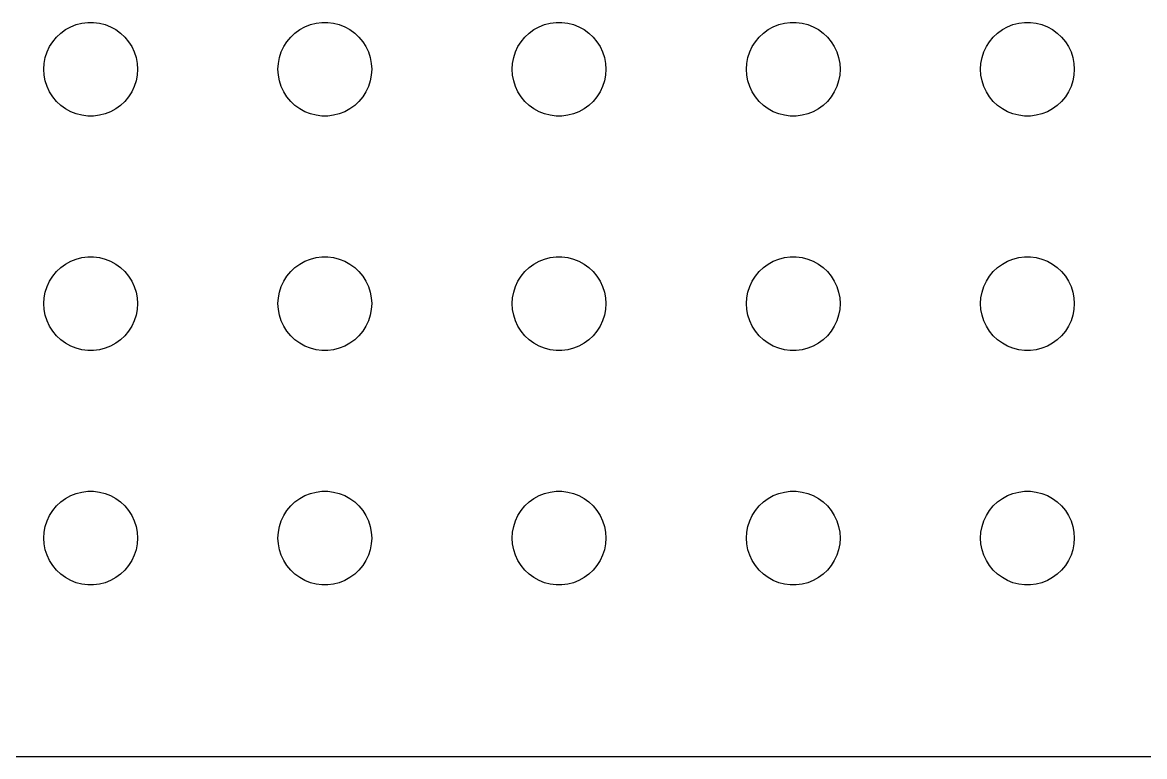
# Model space of a CAD drawing. Header units: metres. Extents: x -142 to 142, y -112 to 112.
# Drawn here: x -39.68 to -3.75, y -111.99 to -88.5 of the extents above; entities that cross this region are included whole.
import ezdxf

# ---------------------------------------------------------------- set-up
doc = ezdxf.new("R2010")
doc.units = ezdxf.units.M

msp = doc.modelspace()

# ---------------------------------------------------------------- linework, layer by layer
for p, q in [((-38.4561, -88.8442), (-38.3037, -88.7335)), ((-38.3037, -88.7335), (-38.1387, -88.6428)), ((-38.1387, -88.6428), (-37.9635, -88.5734)), ((-37.9635, -88.5734), (-37.7811, -88.5266)), ((-37.7811, -88.5266), (-37.5942, -88.503)), ((-37.5942, -88.503), (-37.4058, -88.503)), ((-37.4058, -88.503), (-37.2189, -88.5266)), ((-37.2189, -88.5266), (-37.0365, -88.5734)), ((-37.0365, -88.5734), (-36.8613, -88.6428)), ((-36.8613, -88.6428), (-36.6963, -88.7335)), ((-36.6963, -88.7335), (-36.5439, -88.8442)), ((-30.9561, -88.8442), (-30.8037, -88.7335)), ((-30.8037, -88.7335), (-30.6387, -88.6428)), ((-30.6387, -88.6428), (-30.4635, -88.5734)), ((-30.4635, -88.5734), (-30.2811, -88.5266)), ((-30.2811, -88.5266), (-30.0942, -88.503)), ((-30.0942, -88.503), (-29.9058, -88.503)), ((-29.9058, -88.503), (-29.7189, -88.5266)), ((-29.7189, -88.5266), (-29.5365, -88.5734)), ((-29.5365, -88.5734), (-29.3613, -88.6428)), ((-29.3613, -88.6428), (-29.1963, -88.7335)), ((-29.1963, -88.7335), (-29.0439, -88.8442)), ((-23.4561, -88.8442), (-23.3037, -88.7335)), ((-23.3037, -88.7335), (-23.1387, -88.6428)), ((-23.1387, -88.6428), (-22.9635, -88.5734)), ((-22.9635, -88.5734), (-22.7811, -88.5266)), ((-22.7811, -88.5266), (-22.5942, -88.503)), ((-22.5942, -88.503), (-22.4058, -88.503)), ((-22.4058, -88.503), (-22.2189, -88.5266)), ((-22.2189, -88.5266), (-22.0365, -88.5734)), ((-22.0365, -88.5734), (-21.8613, -88.6428)), ((-21.8613, -88.6428), (-21.6963, -88.7335)), ((-21.6963, -88.7335), (-21.5439, -88.8442)), ((-15.9561, -88.8442), (-15.8037, -88.7335)), ((-15.8037, -88.7335), (-15.6387, -88.6428)), ((-15.6387, -88.6428), (-15.4635, -88.5734)), ((-15.4635, -88.5734), (-15.2811, -88.5266)), ((-15.2811, -88.5266), (-15.0942, -88.503)), ((-15.0942, -88.503), (-14.9058, -88.503)), ((-14.9058, -88.503), (-14.7189, -88.5266)), ((-14.7189, -88.5266), (-14.5365, -88.5734)), ((-14.5365, -88.5734), (-14.3613, -88.6428)), ((-14.3613, -88.6428), (-14.1963, -88.7335)), ((-14.1963, -88.7335), (-14.0439, -88.8442)), ((-8.45613, -88.8442), (-8.30373, -88.7335)), ((-8.30373, -88.7335), (-8.13866, -88.6428)), ((-8.13866, -88.6428), (-7.96352, -88.5734)), ((-7.96352, -88.5734), (-7.78107, -88.5266)), ((-7.78107, -88.5266), (-7.59418, -88.503)), ((-7.59418, -88.503), (-7.40581, -88.503)), ((-7.40581, -88.503), (-7.21892, -88.5266)), ((-7.21892, -88.5266), (-7.03647, -88.5734)), ((-7.03647, -88.5734), (-6.86133, -88.6428)), ((-6.86133, -88.6428), (-6.69626, -88.7335)), ((-6.69626, -88.7335), (-6.54385, -88.8442)), ((-38.7135, -89.1183), (-38.5934, -88.9732)), ((-38.5934, -88.9732), (-38.4561, -88.8442)), ((-36.5439, -88.8442), (-36.4065, -88.9732)), ((-36.4065, -88.9732), (-36.2865, -89.1183)), ((-31.2135, -89.1183), (-31.0934, -88.9732)), ((-31.0934, -88.9732), (-30.9561, -88.8442)), ((-29.0439, -88.8442), (-28.9065, -88.9732)), ((-28.9065, -88.9732), (-28.7865, -89.1183)), ((-23.7135, -89.1183), (-23.5934, -88.9732)), ((-23.5934, -88.9732), (-23.4561, -88.8442)), ((-21.5439, -88.8442), (-21.4065, -88.9732)), ((-21.4065, -88.9732), (-21.2865, -89.1183)), ((-16.2135, -89.1183), (-16.0934, -88.9732)), ((-16.0934, -88.9732), (-15.9561, -88.8442)), ((-14.0439, -88.8442), (-13.9065, -88.9732)), ((-13.9065, -88.9732), (-13.7865, -89.1183)), ((-8.71352, -89.1183), (-8.59344, -88.9732)), ((-8.59344, -88.9732), (-8.45613, -88.8442)), ((-6.54385, -88.8442), (-6.40654, -88.9732)), ((-6.40654, -88.9732), (-6.28647, -89.1183)), ((-38.9529, -89.627), (-38.8947, -89.4478)), ((-38.8947, -89.4478), (-38.8145, -89.2774)), ((-38.8145, -89.2774), (-38.7135, -89.1183)), ((-36.2865, -89.1183), (-36.1855, -89.2774)), ((-36.1855, -89.2774), (-36.1053, -89.4478)), ((-36.1053, -89.4478), (-36.0471, -89.627)), ((-31.4529, -89.627), (-31.3947, -89.4478)), ((-31.3947, -89.4478), (-31.3145, -89.2774)), ((-31.3145, -89.2774), (-31.2135, -89.1183)), ((-28.7865, -89.1183), (-28.6855, -89.2774)), ((-28.6855, -89.2774), (-28.6053, -89.4478)), ((-28.6053, -89.4478), (-28.5471, -89.627)), ((-23.9529, -89.627), (-23.8947, -89.4478)), ((-23.8947, -89.4478), (-23.8145, -89.2774)), ((-23.8145, -89.2774), (-23.7135, -89.1183)), ((-21.2865, -89.1183), (-21.1855, -89.2774)), ((-21.1855, -89.2774), (-21.1053, -89.4478)), ((-21.1053, -89.4478), (-21.0471, -89.627)), ((-16.4529, -89.627), (-16.3947, -89.4478)), ((-16.3947, -89.4478), (-16.3145, -89.2774)), ((-16.3145, -89.2774), (-16.2135, -89.1183)), ((-13.7865, -89.1183), (-13.6855, -89.2774)), ((-13.6855, -89.2774), (-13.6053, -89.4478)), ((-13.6053, -89.4478), (-13.5471, -89.627)), ((-8.95287, -89.627), (-8.89465, -89.4478)), ((-8.89465, -89.4478), (-8.81445, -89.2774)), ((-8.81445, -89.2774), (-8.71352, -89.1183)), ((-6.28647, -89.1183), (-6.18553, -89.2774)), ((-6.18553, -89.2774), (-6.10533, -89.4478)), ((-6.10533, -89.4478), (-6.04712, -89.627)), ((-39, -90), (-38.9882, -89.812)), ((-38.9882, -89.812), (-38.9529, -89.627)), ((-36.0471, -89.627), (-36.0118, -89.812)), ((-36.0118, -89.812), (-36, -90)), ((-31.5, -90), (-31.4882, -89.812)), ((-31.4882, -89.812), (-31.4529, -89.627)), ((-28.5471, -89.627), (-28.5118, -89.812)), ((-28.5118, -89.812), (-28.5, -90)), ((-24, -90), (-23.9882, -89.812)), ((-23.9882, -89.812), (-23.9529, -89.627)), ((-21.0471, -89.627), (-21.0118, -89.812)), ((-21.0118, -89.812), (-21, -90)), ((-16.5, -90), (-16.4882, -89.812)), ((-16.4882, -89.812), (-16.4529, -89.627)), ((-13.5471, -89.627), (-13.5118, -89.812)), ((-13.5118, -89.812), (-13.5, -90)), ((-9, -90), (-8.98816, -89.812)), ((-8.98816, -89.812), (-8.95287, -89.627)), ((-6.04712, -89.627), (-6.01183, -89.812)), ((-6.01183, -89.812), (-6, -90)), ((-38.9882, -90.188), (-39, -90)), ((-38.9529, -90.373), (-38.9882, -90.188)), ((-36.0118, -90.188), (-36.0471, -90.373)), ((-36, -90), (-36.0118, -90.188)), ((-31.4882, -90.188), (-31.5, -90)), ((-31.4529, -90.373), (-31.4882, -90.188)), ((-28.5118, -90.188), (-28.5471, -90.373)), ((-28.5, -90), (-28.5118, -90.188)), ((-23.9882, -90.188), (-24, -90)), ((-23.9529, -90.373), (-23.9882, -90.188)), ((-21.0118, -90.188), (-21.0471, -90.373)), ((-21, -90), (-21.0118, -90.188)), ((-16.4882, -90.188), (-16.5, -90)), ((-16.4529, -90.373), (-16.4882, -90.188)), ((-13.5118, -90.188), (-13.5471, -90.373)), ((-13.5, -90), (-13.5118, -90.188)), ((-8.98816, -90.188), (-9, -90)), ((-8.95287, -90.373), (-8.98816, -90.188)), ((-6.01183, -90.188), (-6.04712, -90.373)), ((-6, -90), (-6.01183, -90.188)), ((-38.8947, -90.5522), (-38.9529, -90.373)), ((-38.8145, -90.7226), (-38.8947, -90.5522)), ((-36.1053, -90.5522), (-36.1855, -90.7226)), ((-36.0471, -90.373), (-36.1053, -90.5522)), ((-31.3947, -90.5522), (-31.4529, -90.373)), ((-31.3145, -90.7226), (-31.3947, -90.5522)), ((-28.6053, -90.5522), (-28.6855, -90.7226)), ((-28.5471, -90.373), (-28.6053, -90.5522)), ((-23.8947, -90.5522), (-23.9529, -90.373)), ((-23.8145, -90.7226), (-23.8947, -90.5522)), ((-21.1053, -90.5522), (-21.1855, -90.7226)), ((-21.0471, -90.373), (-21.1053, -90.5522)), ((-16.3947, -90.5522), (-16.4529, -90.373)), ((-16.3145, -90.7226), (-16.3947, -90.5522)), ((-13.6053, -90.5522), (-13.6855, -90.7226)), ((-13.5471, -90.373), (-13.6053, -90.5522)), ((-8.89465, -90.5522), (-8.95287, -90.373)), ((-8.81445, -90.7226), (-8.89465, -90.5522)), ((-6.10533, -90.5522), (-6.18553, -90.7226)), ((-6.04712, -90.373), (-6.10533, -90.5522)), ((-38.7135, -90.8817), (-38.8145, -90.7226)), ((-38.5934, -91.0268), (-38.7135, -90.8817)), ((-36.2865, -90.8817), (-36.4065, -91.0268)), ((-36.1855, -90.7226), (-36.2865, -90.8817)), ((-31.2135, -90.8817), (-31.3145, -90.7226)), ((-31.0934, -91.0268), (-31.2135, -90.8817)), ((-28.7865, -90.8817), (-28.9065, -91.0268)), ((-28.6855, -90.7226), (-28.7865, -90.8817)), ((-23.7135, -90.8817), (-23.8145, -90.7226)), ((-23.5934, -91.0268), (-23.7135, -90.8817)), ((-21.2865, -90.8817), (-21.4065, -91.0268)), ((-21.1855, -90.7226), (-21.2865, -90.8817)), ((-16.2135, -90.8817), (-16.3145, -90.7226)), ((-16.0934, -91.0268), (-16.2135, -90.8817)), ((-13.7865, -90.8817), (-13.9065, -91.0268)), ((-13.6855, -90.7226), (-13.7865, -90.8817)), ((-8.71352, -90.8817), (-8.81445, -90.7226)), ((-8.59344, -91.0268), (-8.71352, -90.8817)), ((-6.28647, -90.8817), (-6.40654, -91.0268)), ((-6.18553, -90.7226), (-6.28647, -90.8817)), ((-38.4561, -91.1558), (-38.5934, -91.0268)), ((-38.3037, -91.2665), (-38.4561, -91.1558)), ((-38.1387, -91.3572), (-38.3037, -91.2665)), ((-36.6963, -91.2665), (-36.8613, -91.3572)), ((-36.5439, -91.1558), (-36.6963, -91.2665)), ((-36.4065, -91.0268), (-36.5439, -91.1558)), ((-30.9561, -91.1558), (-31.0934, -91.0268)), ((-30.8037, -91.2665), (-30.9561, -91.1558)), ((-30.6387, -91.3572), (-30.8037, -91.2665)), ((-29.1963, -91.2665), (-29.3613, -91.3572)), ((-29.0439, -91.1558), (-29.1963, -91.2665)), ((-28.9065, -91.0268), (-29.0439, -91.1558)), ((-23.4561, -91.1558), (-23.5934, -91.0268)), ((-23.3037, -91.2665), (-23.4561, -91.1558)), ((-23.1387, -91.3572), (-23.3037, -91.2665)), ((-21.6963, -91.2665), (-21.8613, -91.3572)), ((-21.5439, -91.1558), (-21.6963, -91.2665)), ((-21.4065, -91.0268), (-21.5439, -91.1558)), ((-15.9561, -91.1558), (-16.0934, -91.0268)), ((-15.8037, -91.2665), (-15.9561, -91.1558)), ((-15.6387, -91.3572), (-15.8037, -91.2665)), ((-14.1963, -91.2665), (-14.3613, -91.3572)), ((-14.0439, -91.1558), (-14.1963, -91.2665)), ((-13.9065, -91.0268), (-14.0439, -91.1558)), ((-8.45613, -91.1558), (-8.59344, -91.0268)), ((-8.30373, -91.2665), (-8.45613, -91.1558)), ((-8.13866, -91.3572), (-8.30373, -91.2665)), ((-6.69626, -91.2665), (-6.86133, -91.3572)), ((-6.54385, -91.1558), (-6.69626, -91.2665)), ((-6.40654, -91.0268), (-6.54385, -91.1558)), ((-37.9635, -91.4266), (-38.1387, -91.3572)), ((-37.7811, -91.4734), (-37.9635, -91.4266)), ((-37.5942, -91.497), (-37.7811, -91.4734)), ((-37.4058, -91.497), (-37.5942, -91.497)), ((-37.2189, -91.4734), (-37.4058, -91.497)), ((-37.0365, -91.4266), (-37.2189, -91.4734)), ((-36.8613, -91.3572), (-37.0365, -91.4266)), ((-30.4635, -91.4266), (-30.6387, -91.3572)), ((-30.2811, -91.4734), (-30.4635, -91.4266)), ((-30.0942, -91.497), (-30.2811, -91.4734)), ((-29.9058, -91.497), (-30.0942, -91.497)), ((-29.7189, -91.4734), (-29.9058, -91.497)), ((-29.5365, -91.4266), (-29.7189, -91.4734)), ((-29.3613, -91.3572), (-29.5365, -91.4266)), ((-22.9635, -91.4266), (-23.1387, -91.3572)), ((-22.7811, -91.4734), (-22.9635, -91.4266)), ((-22.5942, -91.497), (-22.7811, -91.4734)), ((-22.4058, -91.497), (-22.5942, -91.497)), ((-22.2189, -91.4734), (-22.4058, -91.497)), ((-22.0365, -91.4266), (-22.2189, -91.4734)), ((-21.8613, -91.3572), (-22.0365, -91.4266)), ((-15.4635, -91.4266), (-15.6387, -91.3572)), ((-15.2811, -91.4734), (-15.4635, -91.4266)), ((-15.0942, -91.497), (-15.2811, -91.4734)), ((-14.9058, -91.497), (-15.0942, -91.497)), ((-14.7189, -91.4734), (-14.9058, -91.497)), ((-14.5365, -91.4266), (-14.7189, -91.4734)), ((-14.3613, -91.3572), (-14.5365, -91.4266)), ((-7.96352, -91.4266), (-8.13866, -91.3572)), ((-7.78107, -91.4734), (-7.96352, -91.4266)), ((-7.59418, -91.497), (-7.78107, -91.4734)), ((-7.40581, -91.497), (-7.59418, -91.497)), ((-7.21892, -91.4734), (-7.40581, -91.497)), ((-7.03647, -91.4266), (-7.21892, -91.4734)), ((-6.86133, -91.3572), (-7.03647, -91.4266)), ((-38.4561, -96.3442), (-38.3037, -96.2335)), ((-38.3037, -96.2335), (-38.1387, -96.1428)), ((-38.1387, -96.1428), (-37.9635, -96.0734)), ((-37.9635, -96.0734), (-37.7811, -96.0266)), ((-37.7811, -96.0266), (-37.5942, -96.003)), ((-37.5942, -96.003), (-37.4058, -96.003)), ((-37.4058, -96.003), (-37.2189, -96.0266)), ((-37.2189, -96.0266), (-37.0365, -96.0734)), ((-37.0365, -96.0734), (-36.8613, -96.1428)), ((-36.8613, -96.1428), (-36.6963, -96.2335)), ((-36.6963, -96.2335), (-36.5439, -96.3442)), ((-30.9561, -96.3442), (-30.8037, -96.2335)), ((-30.8037, -96.2335), (-30.6387, -96.1428)), ((-30.6387, -96.1428), (-30.4635, -96.0734)), ((-30.4635, -96.0734), (-30.2811, -96.0266)), ((-30.2811, -96.0266), (-30.0942, -96.003)), ((-30.0942, -96.003), (-29.9058, -96.003)), ((-29.9058, -96.003), (-29.7189, -96.0266)), ((-29.7189, -96.0266), (-29.5365, -96.0734)), ((-29.5365, -96.0734), (-29.3613, -96.1428)), ((-29.3613, -96.1428), (-29.1963, -96.2335)), ((-29.1963, -96.2335), (-29.0439, -96.3442)), ((-23.4561, -96.3442), (-23.3037, -96.2335)), ((-23.3037, -96.2335), (-23.1387, -96.1428)), ((-23.1387, -96.1428), (-22.9635, -96.0734)), ((-22.9635, -96.0734), (-22.7811, -96.0266)), ((-22.7811, -96.0266), (-22.5942, -96.003)), ((-22.5942, -96.003), (-22.4058, -96.003)), ((-22.4058, -96.003), (-22.2189, -96.0266)), ((-22.2189, -96.0266), (-22.0365, -96.0734)), ((-22.0365, -96.0734), (-21.8613, -96.1428)), ((-21.8613, -96.1428), (-21.6963, -96.2335)), ((-21.6963, -96.2335), (-21.5439, -96.3442)), ((-15.9561, -96.3442), (-15.8037, -96.2335)), ((-15.8037, -96.2335), (-15.6387, -96.1428)), ((-15.6387, -96.1428), (-15.4635, -96.0734)), ((-15.4635, -96.0734), (-15.2811, -96.0266)), ((-15.2811, -96.0266), (-15.0942, -96.003)), ((-15.0942, -96.003), (-14.9058, -96.003)), ((-14.9058, -96.003), (-14.7189, -96.0266)), ((-14.7189, -96.0266), (-14.5365, -96.0734)), ((-14.5365, -96.0734), (-14.3613, -96.1428)), ((-14.3613, -96.1428), (-14.1963, -96.2335)), ((-14.1963, -96.2335), (-14.0439, -96.3442)), ((-8.45613, -96.3442), (-8.30373, -96.2335)), ((-8.30373, -96.2335), (-8.13866, -96.1428)), ((-8.13866, -96.1428), (-7.96352, -96.0734)), ((-7.96352, -96.0734), (-7.78107, -96.0266)), ((-7.78107, -96.0266), (-7.59418, -96.003)), ((-7.59418, -96.003), (-7.40581, -96.003)), ((-7.40581, -96.003), (-7.21892, -96.0266)), ((-7.21892, -96.0266), (-7.03647, -96.0734)), ((-7.03647, -96.0734), (-6.86133, -96.1428)), ((-6.86133, -96.1428), (-6.69626, -96.2335)), ((-6.69626, -96.2335), (-6.54385, -96.3442)), ((-38.8145, -96.7774), (-38.7135, -96.6183)), ((-38.7135, -96.6183), (-38.5934, -96.4732)), ((-38.5934, -96.4732), (-38.4561, -96.3442)), ((-36.5439, -96.3442), (-36.4065, -96.4732)), ((-36.4065, -96.4732), (-36.2865, -96.6183)), ((-36.2865, -96.6183), (-36.1855, -96.7774)), ((-31.3145, -96.7774), (-31.2135, -96.6183)), ((-31.2135, -96.6183), (-31.0934, -96.4732)), ((-31.0934, -96.4732), (-30.9561, -96.3442)), ((-29.0439, -96.3442), (-28.9065, -96.4732)), ((-28.9065, -96.4732), (-28.7865, -96.6183)), ((-28.7865, -96.6183), (-28.6855, -96.7774)), ((-23.8145, -96.7774), (-23.7135, -96.6183)), ((-23.7135, -96.6183), (-23.5934, -96.4732)), ((-23.5934, -96.4732), (-23.4561, -96.3442)), ((-21.5439, -96.3442), (-21.4065, -96.4732)), ((-21.4065, -96.4732), (-21.2865, -96.6183)), ((-21.2865, -96.6183), (-21.1855, -96.7774)), ((-16.3145, -96.7774), (-16.2135, -96.6183)), ((-16.2135, -96.6183), (-16.0934, -96.4732)), ((-16.0934, -96.4732), (-15.9561, -96.3442)), ((-14.0439, -96.3442), (-13.9065, -96.4732)), ((-13.9065, -96.4732), (-13.7865, -96.6183)), ((-13.7865, -96.6183), (-13.6855, -96.7774)), ((-8.81445, -96.7774), (-8.71352, -96.6183)), ((-8.71352, -96.6183), (-8.59344, -96.4732)), ((-8.59344, -96.4732), (-8.45613, -96.3442)), ((-6.54385, -96.3442), (-6.40654, -96.4732)), ((-6.40654, -96.4732), (-6.28647, -96.6183)), ((-6.28647, -96.6183), (-6.18553, -96.7774)), ((-38.9529, -97.127), (-38.8947, -96.9478)), ((-38.8947, -96.9478), (-38.8145, -96.7774)), ((-36.1855, -96.7774), (-36.1053, -96.9478)), ((-36.1053, -96.9478), (-36.0471, -97.127)), ((-31.4529, -97.127), (-31.3947, -96.9478)), ((-31.3947, -96.9478), (-31.3145, -96.7774)), ((-28.6855, -96.7774), (-28.6053, -96.9478)), ((-28.6053, -96.9478), (-28.5471, -97.127)), ((-23.9529, -97.127), (-23.8947, -96.9478)), ((-23.8947, -96.9478), (-23.8145, -96.7774)), ((-21.1855, -96.7774), (-21.1053, -96.9478)), ((-21.1053, -96.9478), (-21.0471, -97.127)), ((-16.4529, -97.127), (-16.3947, -96.9478)), ((-16.3947, -96.9478), (-16.3145, -96.7774)), ((-13.6855, -96.7774), (-13.6053, -96.9478)), ((-13.6053, -96.9478), (-13.5471, -97.127)), ((-8.95287, -97.127), (-8.89465, -96.9478)), ((-8.89465, -96.9478), (-8.81445, -96.7774)), ((-6.18553, -96.7774), (-6.10533, -96.9478)), ((-6.10533, -96.9478), (-6.04712, -97.127)), ((-39, -97.5), (-38.9882, -97.312)), ((-38.9882, -97.312), (-38.9529, -97.127)), ((-36.0471, -97.127), (-36.0118, -97.312)), ((-36.0118, -97.312), (-36, -97.5)), ((-31.5, -97.5), (-31.4882, -97.312)), ((-31.4882, -97.312), (-31.4529, -97.127)), ((-28.5471, -97.127), (-28.5118, -97.312)), ((-28.5118, -97.312), (-28.5, -97.5)), ((-24, -97.5), (-23.9882, -97.312)), ((-23.9882, -97.312), (-23.9529, -97.127)), ((-21.0471, -97.127), (-21.0118, -97.312)), ((-21.0118, -97.312), (-21, -97.5)), ((-16.5, -97.5), (-16.4882, -97.312)), ((-16.4882, -97.312), (-16.4529, -97.127)), ((-13.5471, -97.127), (-13.5118, -97.312)), ((-13.5118, -97.312), (-13.5, -97.5)), ((-9, -97.5), (-8.98816, -97.312)), ((-8.98816, -97.312), (-8.95287, -97.127)), ((-6.04712, -97.127), (-6.01183, -97.312)), ((-6.01183, -97.312), (-6, -97.5)), ((-38.9882, -97.688), (-39, -97.5)), ((-38.9529, -97.873), (-38.9882, -97.688)), ((-36.0118, -97.688), (-36.0471, -97.873)), ((-36, -97.5), (-36.0118, -97.688)), ((-31.4882, -97.688), (-31.5, -97.5)), ((-31.4529, -97.873), (-31.4882, -97.688)), ((-28.5118, -97.688), (-28.5471, -97.873)), ((-28.5, -97.5), (-28.5118, -97.688)), ((-23.9882, -97.688), (-24, -97.5)), ((-23.9529, -97.873), (-23.9882, -97.688)), ((-21.0118, -97.688), (-21.0471, -97.873)), ((-21, -97.5), (-21.0118, -97.688)), ((-16.4882, -97.688), (-16.5, -97.5)), ((-16.4529, -97.873), (-16.4882, -97.688)), ((-13.5118, -97.688), (-13.5471, -97.873)), ((-13.5, -97.5), (-13.5118, -97.688)), ((-8.98816, -97.688), (-9, -97.5)), ((-8.95287, -97.873), (-8.98816, -97.688)), ((-6.01183, -97.688), (-6.04712, -97.873)), ((-6, -97.5), (-6.01183, -97.688)), ((-38.8947, -98.0522), (-38.9529, -97.873)), ((-38.8145, -98.2226), (-38.8947, -98.0522)), ((-36.1053, -98.0522), (-36.1855, -98.2226)), ((-36.0471, -97.873), (-36.1053, -98.0522)), ((-31.3947, -98.0522), (-31.4529, -97.873)), ((-31.3145, -98.2226), (-31.3947, -98.0522)), ((-28.6053, -98.0522), (-28.6855, -98.2226)), ((-28.5471, -97.873), (-28.6053, -98.0522)), ((-23.8947, -98.0522), (-23.9529, -97.873)), ((-23.8145, -98.2226), (-23.8947, -98.0522)), ((-21.1053, -98.0522), (-21.1855, -98.2226)), ((-21.0471, -97.873), (-21.1053, -98.0522)), ((-16.3947, -98.0522), (-16.4529, -97.873)), ((-16.3145, -98.2226), (-16.3947, -98.0522)), ((-13.6053, -98.0522), (-13.6855, -98.2226)), ((-13.5471, -97.873), (-13.6053, -98.0522)), ((-8.89465, -98.0522), (-8.95287, -97.873)), ((-8.81445, -98.2226), (-8.89465, -98.0522)), ((-6.10533, -98.0522), (-6.18553, -98.2226)), ((-6.04712, -97.873), (-6.10533, -98.0522)), ((-38.7135, -98.3817), (-38.8145, -98.2226)), ((-38.5934, -98.5268), (-38.7135, -98.3817)), ((-36.2865, -98.3817), (-36.4065, -98.5268)), ((-36.1855, -98.2226), (-36.2865, -98.3817)), ((-31.2135, -98.3817), (-31.3145, -98.2226)), ((-31.0934, -98.5268), (-31.2135, -98.3817)), ((-28.7865, -98.3817), (-28.9065, -98.5268)), ((-28.6855, -98.2226), (-28.7865, -98.3817)), ((-23.7135, -98.3817), (-23.8145, -98.2226)), ((-23.5934, -98.5268), (-23.7135, -98.3817)), ((-21.2865, -98.3817), (-21.4065, -98.5268)), ((-21.1855, -98.2226), (-21.2865, -98.3817)), ((-16.2135, -98.3817), (-16.3145, -98.2226)), ((-16.0934, -98.5268), (-16.2135, -98.3817)), ((-13.7865, -98.3817), (-13.9065, -98.5268)), ((-13.6855, -98.2226), (-13.7865, -98.3817)), ((-8.71352, -98.3817), (-8.81445, -98.2226)), ((-8.59344, -98.5268), (-8.71352, -98.3817)), ((-6.28647, -98.3817), (-6.40654, -98.5268)), ((-6.18553, -98.2226), (-6.28647, -98.3817)), ((-38.4561, -98.6558), (-38.5934, -98.5268)), ((-38.3037, -98.7665), (-38.4561, -98.6558)), ((-38.1387, -98.8572), (-38.3037, -98.7665)), ((-36.6963, -98.7665), (-36.8613, -98.8572)), ((-36.5439, -98.6558), (-36.6963, -98.7665)), ((-36.4065, -98.5268), (-36.5439, -98.6558)), ((-30.9561, -98.6558), (-31.0934, -98.5268)), ((-30.8037, -98.7665), (-30.9561, -98.6558)), ((-30.6387, -98.8572), (-30.8037, -98.7665)), ((-29.1963, -98.7665), (-29.3613, -98.8572)), ((-29.0439, -98.6558), (-29.1963, -98.7665)), ((-28.9065, -98.5268), (-29.0439, -98.6558)), ((-23.4561, -98.6558), (-23.5934, -98.5268)), ((-23.3037, -98.7665), (-23.4561, -98.6558)), ((-23.1387, -98.8572), (-23.3037, -98.7665)), ((-21.6963, -98.7665), (-21.8613, -98.8572)), ((-21.5439, -98.6558), (-21.6963, -98.7665)), ((-21.4065, -98.5268), (-21.5439, -98.6558)), ((-15.9561, -98.6558), (-16.0934, -98.5268)), ((-15.8037, -98.7665), (-15.9561, -98.6558)), ((-15.6387, -98.8572), (-15.8037, -98.7665)), ((-14.1963, -98.7665), (-14.3613, -98.8572)), ((-14.0439, -98.6558), (-14.1963, -98.7665)), ((-13.9065, -98.5268), (-14.0439, -98.6558)), ((-8.45613, -98.6558), (-8.59344, -98.5268)), ((-8.30373, -98.7665), (-8.45613, -98.6558)), ((-8.13866, -98.8572), (-8.30373, -98.7665)), ((-6.69626, -98.7665), (-6.86133, -98.8572)), ((-6.54385, -98.6558), (-6.69626, -98.7665)), ((-6.40654, -98.5268), (-6.54385, -98.6558)), ((-37.9635, -98.9266), (-38.1387, -98.8572)), ((-37.7811, -98.9734), (-37.9635, -98.9266)), ((-37.5942, -98.997), (-37.7811, -98.9734)), ((-37.4058, -98.997), (-37.5942, -98.997)), ((-37.2189, -98.9734), (-37.4058, -98.997)), ((-37.0365, -98.9266), (-37.2189, -98.9734)), ((-36.8613, -98.8572), (-37.0365, -98.9266)), ((-30.4635, -98.9266), (-30.6387, -98.8572)), ((-30.2811, -98.9734), (-30.4635, -98.9266)), ((-30.0942, -98.997), (-30.2811, -98.9734)), ((-29.9058, -98.997), (-30.0942, -98.997)), ((-29.7189, -98.9734), (-29.9058, -98.997)), ((-29.5365, -98.9266), (-29.7189, -98.9734)), ((-29.3613, -98.8572), (-29.5365, -98.9266)), ((-22.9635, -98.9266), (-23.1387, -98.8572)), ((-22.7811, -98.9734), (-22.9635, -98.9266)), ((-22.5942, -98.997), (-22.7811, -98.9734)), ((-22.4058, -98.997), (-22.5942, -98.997)), ((-22.2189, -98.9734), (-22.4058, -98.997)), ((-22.0365, -98.9266), (-22.2189, -98.9734)), ((-21.8613, -98.8572), (-22.0365, -98.9266)), ((-15.4635, -98.9266), (-15.6387, -98.8572)), ((-15.2811, -98.9734), (-15.4635, -98.9266)), ((-15.0942, -98.997), (-15.2811, -98.9734)), ((-14.9058, -98.997), (-15.0942, -98.997)), ((-14.7189, -98.9734), (-14.9058, -98.997)), ((-14.5365, -98.9266), (-14.7189, -98.9734)), ((-14.3613, -98.8572), (-14.5365, -98.9266)), ((-7.96352, -98.9266), (-8.13866, -98.8572)), ((-7.78107, -98.9734), (-7.96352, -98.9266)), ((-7.59418, -98.997), (-7.78107, -98.9734)), ((-7.40581, -98.997), (-7.59418, -98.997)), ((-7.21892, -98.9734), (-7.40581, -98.997)), ((-7.03647, -98.9266), (-7.21892, -98.9734)), ((-6.86133, -98.8572), (-7.03647, -98.9266)), ((-38.5934, -103.973), (-38.4561, -103.844)), ((-38.4561, -103.844), (-38.3037, -103.734)), ((-38.3037, -103.734), (-38.1387, -103.643)), ((-38.1387, -103.643), (-37.9635, -103.573)), ((-37.9635, -103.573), (-37.7811, -103.527)), ((-37.7811, -103.527), (-37.5942, -103.503)), ((-37.5942, -103.503), (-37.4058, -103.503)), ((-37.4058, -103.503), (-37.2189, -103.527)), ((-37.2189, -103.527), (-37.0365, -103.573)), ((-37.0365, -103.573), (-36.8613, -103.643)), ((-36.8613, -103.643), (-36.6963, -103.734)), ((-36.6963, -103.734), (-36.5439, -103.844)), ((-36.5439, -103.844), (-36.4065, -103.973)), ((-31.0934, -103.973), (-30.9561, -103.844)), ((-30.9561, -103.844), (-30.8037, -103.734)), ((-30.8037, -103.734), (-30.6387, -103.643)), ((-30.6387, -103.643), (-30.4635, -103.573)), ((-30.4635, -103.573), (-30.2811, -103.527)), ((-30.2811, -103.527), (-30.0942, -103.503)), ((-30.0942, -103.503), (-29.9058, -103.503)), ((-29.9058, -103.503), (-29.7189, -103.527)), ((-29.7189, -103.527), (-29.5365, -103.573)), ((-29.5365, -103.573), (-29.3613, -103.643)), ((-29.3613, -103.643), (-29.1963, -103.734)), ((-29.1963, -103.734), (-29.0439, -103.844)), ((-29.0439, -103.844), (-28.9065, -103.973)), ((-23.5934, -103.973), (-23.4561, -103.844)), ((-23.4561, -103.844), (-23.3037, -103.734)), ((-23.3037, -103.734), (-23.1387, -103.643)), ((-23.1387, -103.643), (-22.9635, -103.573)), ((-22.9635, -103.573), (-22.7811, -103.527)), ((-22.7811, -103.527), (-22.5942, -103.503)), ((-22.5942, -103.503), (-22.4058, -103.503)), ((-22.4058, -103.503), (-22.2189, -103.527)), ((-22.2189, -103.527), (-22.0365, -103.573)), ((-22.0365, -103.573), (-21.8613, -103.643)), ((-21.8613, -103.643), (-21.6963, -103.734)), ((-21.6963, -103.734), (-21.5439, -103.844)), ((-21.5439, -103.844), (-21.4065, -103.973)), ((-16.0934, -103.973), (-15.9561, -103.844)), ((-15.9561, -103.844), (-15.8037, -103.734)), ((-15.8037, -103.734), (-15.6387, -103.643)), ((-15.6387, -103.643), (-15.4635, -103.573)), ((-15.4635, -103.573), (-15.2811, -103.527)), ((-15.2811, -103.527), (-15.0942, -103.503)), ((-15.0942, -103.503), (-14.9058, -103.503)), ((-14.9058, -103.503), (-14.7189, -103.527)), ((-14.7189, -103.527), (-14.5365, -103.573)), ((-14.5365, -103.573), (-14.3613, -103.643)), ((-14.3613, -103.643), (-14.1963, -103.734)), ((-14.1963, -103.734), (-14.0439, -103.844)), ((-14.0439, -103.844), (-13.9065, -103.973)), ((-8.59344, -103.973), (-8.45613, -103.844)), ((-8.45613, -103.844), (-8.30373, -103.734)), ((-8.30373, -103.734), (-8.13866, -103.643)), ((-8.13866, -103.643), (-7.96352, -103.573)), ((-7.96352, -103.573), (-7.78107, -103.527)), ((-7.78107, -103.527), (-7.59418, -103.503)), ((-7.59418, -103.503), (-7.40581, -103.503)), ((-7.40581, -103.503), (-7.21892, -103.527)), ((-7.21892, -103.527), (-7.03647, -103.573)), ((-7.03647, -103.573), (-6.86133, -103.643)), ((-6.86133, -103.643), (-6.69626, -103.734)), ((-6.69626, -103.734), (-6.54385, -103.844)), ((-6.54385, -103.844), (-6.40654, -103.973)), ((-38.8145, -104.277), (-38.7135, -104.118)), ((-38.7135, -104.118), (-38.5934, -103.973)), ((-36.4065, -103.973), (-36.2865, -104.118)), ((-36.2865, -104.118), (-36.1855, -104.277)), ((-31.3145, -104.277), (-31.2135, -104.118)), ((-31.2135, -104.118), (-31.0934, -103.973)), ((-28.9065, -103.973), (-28.7865, -104.118)), ((-28.7865, -104.118), (-28.6855, -104.277)), ((-23.8145, -104.277), (-23.7135, -104.118)), ((-23.7135, -104.118), (-23.5934, -103.973)), ((-21.4065, -103.973), (-21.2865, -104.118)), ((-21.2865, -104.118), (-21.1855, -104.277)), ((-16.3145, -104.277), (-16.2135, -104.118)), ((-16.2135, -104.118), (-16.0934, -103.973)), ((-13.9065, -103.973), (-13.7865, -104.118)), ((-13.7865, -104.118), (-13.6855, -104.277)), ((-8.81445, -104.277), (-8.71352, -104.118)), ((-8.71352, -104.118), (-8.59344, -103.973)), ((-6.40654, -103.973), (-6.28647, -104.118)), ((-6.28647, -104.118), (-6.18553, -104.277)), ((-38.9529, -104.627), (-38.8947, -104.448)), ((-38.8947, -104.448), (-38.8145, -104.277)), ((-36.1855, -104.277), (-36.1053, -104.448)), ((-36.1053, -104.448), (-36.0471, -104.627)), ((-31.4529, -104.627), (-31.3947, -104.448)), ((-31.3947, -104.448), (-31.3145, -104.277)), ((-28.6855, -104.277), (-28.6053, -104.448)), ((-28.6053, -104.448), (-28.5471, -104.627)), ((-23.9529, -104.627), (-23.8947, -104.448)), ((-23.8947, -104.448), (-23.8145, -104.277)), ((-21.1855, -104.277), (-21.1053, -104.448)), ((-21.1053, -104.448), (-21.0471, -104.627)), ((-16.4529, -104.627), (-16.3947, -104.448)), ((-16.3947, -104.448), (-16.3145, -104.277)), ((-13.6855, -104.277), (-13.6053, -104.448)), ((-13.6053, -104.448), (-13.5471, -104.627)), ((-8.95287, -104.627), (-8.89465, -104.448)), ((-8.89465, -104.448), (-8.81445, -104.277)), ((-6.18553, -104.277), (-6.10533, -104.448)), ((-6.10533, -104.448), (-6.04712, -104.627)), ((-39, -105), (-38.9882, -104.812)), ((-38.9882, -104.812), (-38.9529, -104.627)), ((-36.0471, -104.627), (-36.0118, -104.812)), ((-36.0118, -104.812), (-36, -105)), ((-31.5, -105), (-31.4882, -104.812)), ((-31.4882, -104.812), (-31.4529, -104.627)), ((-28.5471, -104.627), (-28.5118, -104.812)), ((-28.5118, -104.812), (-28.5, -105)), ((-24, -105), (-23.9882, -104.812)), ((-23.9882, -104.812), (-23.9529, -104.627)), ((-21.0471, -104.627), (-21.0118, -104.812)), ((-21.0118, -104.812), (-21, -105)), ((-16.5, -105), (-16.4882, -104.812)), ((-16.4882, -104.812), (-16.4529, -104.627)), ((-13.5471, -104.627), (-13.5118, -104.812)), ((-13.5118, -104.812), (-13.5, -105)), ((-9, -105), (-8.98816, -104.812)), ((-8.98816, -104.812), (-8.95287, -104.627)), ((-6.04712, -104.627), (-6.01183, -104.812)), ((-6.01183, -104.812), (-6, -105)), ((-38.9882, -105.188), (-39, -105)), ((-38.9529, -105.373), (-38.9882, -105.188)), ((-36.0118, -105.188), (-36.0471, -105.373)), ((-36, -105), (-36.0118, -105.188)), ((-31.4882, -105.188), (-31.5, -105)), ((-31.4529, -105.373), (-31.4882, -105.188)), ((-28.5118, -105.188), (-28.5471, -105.373)), ((-28.5, -105), (-28.5118, -105.188)), ((-23.9882, -105.188), (-24, -105)), ((-23.9529, -105.373), (-23.9882, -105.188)), ((-21.0118, -105.188), (-21.0471, -105.373)), ((-21, -105), (-21.0118, -105.188)), ((-16.4882, -105.188), (-16.5, -105)), ((-16.4529, -105.373), (-16.4882, -105.188)), ((-13.5118, -105.188), (-13.5471, -105.373)), ((-13.5, -105), (-13.5118, -105.188)), ((-8.98816, -105.188), (-9, -105)), ((-8.95287, -105.373), (-8.98816, -105.188)), ((-6.01183, -105.188), (-6.04712, -105.373)), ((-6, -105), (-6.01183, -105.188)), ((-38.8947, -105.552), (-38.9529, -105.373)), ((-38.8145, -105.723), (-38.8947, -105.552)), ((-36.1053, -105.552), (-36.1855, -105.723)), ((-36.0471, -105.373), (-36.1053, -105.552)), ((-31.3947, -105.552), (-31.4529, -105.373)), ((-31.3145, -105.723), (-31.3947, -105.552)), ((-28.6053, -105.552), (-28.6855, -105.723)), ((-28.5471, -105.373), (-28.6053, -105.552)), ((-23.8947, -105.552), (-23.9529, -105.373)), ((-23.8145, -105.723), (-23.8947, -105.552)), ((-21.1053, -105.552), (-21.1855, -105.723)), ((-21.0471, -105.373), (-21.1053, -105.552)), ((-16.3947, -105.552), (-16.4529, -105.373)), ((-16.3145, -105.723), (-16.3947, -105.552)), ((-13.6053, -105.552), (-13.6855, -105.723)), ((-13.5471, -105.373), (-13.6053, -105.552)), ((-8.89465, -105.552), (-8.95287, -105.373)), ((-8.81445, -105.723), (-8.89465, -105.552)), ((-6.10533, -105.552), (-6.18553, -105.723)), ((-6.04712, -105.373), (-6.10533, -105.552)), ((-38.7135, -105.882), (-38.8145, -105.723)), ((-38.5934, -106.027), (-38.7135, -105.882)), ((-36.2865, -105.882), (-36.4065, -106.027)), ((-36.1855, -105.723), (-36.2865, -105.882)), ((-31.2135, -105.882), (-31.3145, -105.723)), ((-31.0934, -106.027), (-31.2135, -105.882)), ((-28.7865, -105.882), (-28.9065, -106.027)), ((-28.6855, -105.723), (-28.7865, -105.882)), ((-23.7135, -105.882), (-23.8145, -105.723)), ((-23.5934, -106.027), (-23.7135, -105.882)), ((-21.2865, -105.882), (-21.4065, -106.027)), ((-21.1855, -105.723), (-21.2865, -105.882)), ((-16.2135, -105.882), (-16.3145, -105.723)), ((-16.0934, -106.027), (-16.2135, -105.882)), ((-13.7865, -105.882), (-13.9065, -106.027)), ((-13.6855, -105.723), (-13.7865, -105.882)), ((-8.71352, -105.882), (-8.81445, -105.723)), ((-8.59344, -106.027), (-8.71352, -105.882)), ((-6.28647, -105.882), (-6.40654, -106.027)), ((-6.18553, -105.723), (-6.28647, -105.882)), ((-38.4561, -106.156), (-38.5934, -106.027)), ((-38.3037, -106.266), (-38.4561, -106.156)), ((-38.1387, -106.357), (-38.3037, -106.266)), ((-37.9635, -106.427), (-38.1387, -106.357)), ((-36.8613, -106.357), (-37.0365, -106.427)), ((-36.6963, -106.266), (-36.8613, -106.357)), ((-36.5439, -106.156), (-36.6963, -106.266)), ((-36.4065, -106.027), (-36.5439, -106.156)), ((-30.9561, -106.156), (-31.0934, -106.027)), ((-30.8037, -106.266), (-30.9561, -106.156)), ((-30.6387, -106.357), (-30.8037, -106.266)), ((-30.4635, -106.427), (-30.6387, -106.357)), ((-29.3613, -106.357), (-29.5365, -106.427)), ((-29.1963, -106.266), (-29.3613, -106.357)), ((-29.0439, -106.156), (-29.1963, -106.266)), ((-28.9065, -106.027), (-29.0439, -106.156)), ((-23.4561, -106.156), (-23.5934, -106.027)), ((-23.3037, -106.266), (-23.4561, -106.156)), ((-23.1387, -106.357), (-23.3037, -106.266)), ((-22.9635, -106.427), (-23.1387, -106.357)), ((-21.8613, -106.357), (-22.0365, -106.427)), ((-21.6963, -106.266), (-21.8613, -106.357)), ((-21.5439, -106.156), (-21.6963, -106.266)), ((-21.4065, -106.027), (-21.5439, -106.156)), ((-15.9561, -106.156), (-16.0934, -106.027)), ((-15.8037, -106.266), (-15.9561, -106.156)), ((-15.6387, -106.357), (-15.8037, -106.266)), ((-15.4635, -106.427), (-15.6387, -106.357)), ((-14.3613, -106.357), (-14.5365, -106.427)), ((-14.1963, -106.266), (-14.3613, -106.357)), ((-14.0439, -106.156), (-14.1963, -106.266)), ((-13.9065, -106.027), (-14.0439, -106.156)), ((-8.45613, -106.156), (-8.59344, -106.027)), ((-8.30373, -106.266), (-8.45613, -106.156)), ((-8.13866, -106.357), (-8.30373, -106.266)), ((-7.96352, -106.427), (-8.13866, -106.357)), ((-6.86133, -106.357), (-7.03647, -106.427)), ((-6.69626, -106.266), (-6.86133, -106.357)), ((-6.54385, -106.156), (-6.69626, -106.266)), ((-6.40654, -106.027), (-6.54385, -106.156)), ((-37.7811, -106.473), (-37.9635, -106.427)), ((-37.5942, -106.497), (-37.7811, -106.473)), ((-37.4058, -106.497), (-37.5942, -106.497)), ((-37.2189, -106.473), (-37.4058, -106.497)), ((-37.0365, -106.427), (-37.2189, -106.473)), ((-30.2811, -106.473), (-30.4635, -106.427)), ((-30.0942, -106.497), (-30.2811, -106.473)), ((-29.9058, -106.497), (-30.0942, -106.497)), ((-29.7189, -106.473), (-29.9058, -106.497)), ((-29.5365, -106.427), (-29.7189, -106.473)), ((-22.7811, -106.473), (-22.9635, -106.427)), ((-22.5942, -106.497), (-22.7811, -106.473)), ((-22.4058, -106.497), (-22.5942, -106.497)), ((-22.2189, -106.473), (-22.4058, -106.497)), ((-22.0365, -106.427), (-22.2189, -106.473)), ((-15.2811, -106.473), (-15.4635, -106.427)), ((-15.0942, -106.497), (-15.2811, -106.473)), ((-14.9058, -106.497), (-15.0942, -106.497)), ((-14.7189, -106.473), (-14.9058, -106.497)), ((-14.5365, -106.427), (-14.7189, -106.473)), ((-7.78107, -106.473), (-7.96352, -106.427)), ((-7.59418, -106.497), (-7.78107, -106.473)), ((-7.40581, -106.497), (-7.59418, -106.497)), ((-7.21892, -106.473), (-7.40581, -106.497)), ((-7.03647, -106.427), (-7.21892, -106.473)), ((-137.314, -111.99), (137.314, -111.99))]:
    msp.add_line(p, q)

doc.saveas('drawing.dxf')
